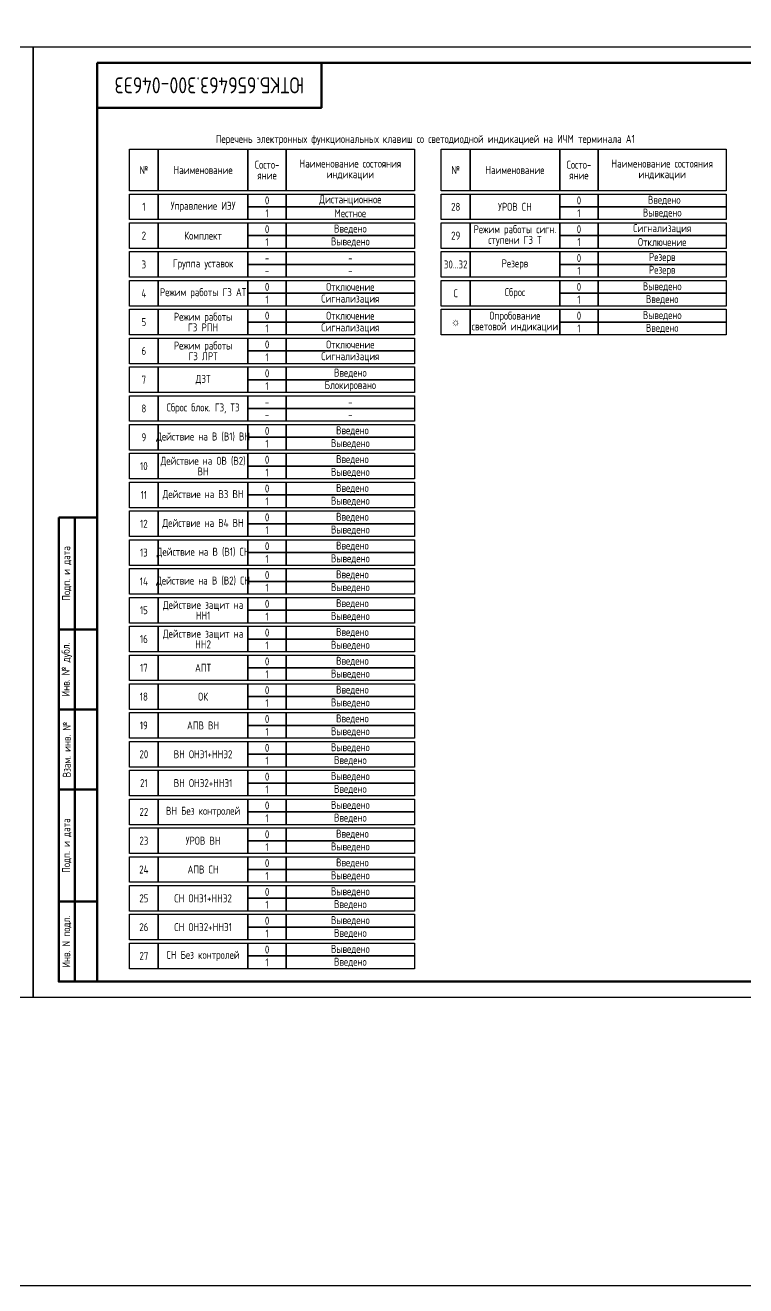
# Model space of a CAD drawing. Header units: millimetres. Extents: x -1117 to 6083, y -90 to 586.
# Drawn here: x 837.5 to 1062.6, y -90 to 303.8 of the extents above; entities that cross this region are included whole.
import ezdxf

# ---------------------------------------------------------------- set-up
doc = ezdxf.new("R2010")
doc.units = ezdxf.units.MM
doc.styles.add('Gost type A_2.5', font='GOST_A.TTF', dxfattribs={"height": 2.5})
doc.styles.add('Gost_type_A', font='GOST_A.TTF')

# ---------------------------------------------------------------- blocks, each defined once
blk = doc.blocks.new('Штамп угловой верхний')
at = {"lineweight": 50}
blk.add_lwpolyline([(0, 0), (70, 0), (70, -14), (0, -14)], close=True, dxfattribs=at)
blk = doc.blocks.new('Формат_А3')
blk.add_lwpolyline([(-420, 297), (0, 297), (0, 0), (-420, 0)], close=True)
at = {"lineweight": 50}
blk.add_lwpolyline([(-400, 292), (-5, 292), (-5, 5), (-400, 5)], close=True, dxfattribs=at)
blk = doc.blocks.new('Штамп левый нижний')
at = {"lineweight": 50}
for points in [[(-12, 145), (-7, 145), (-7, 110), (-12, 110)], [(-7, 145), (0, 145), (0, 110), (-7, 110)], [(-12, 110), (-7, 110), (-7, 85), (-12, 85)], [(-7, 110), (0, 110), (0, 85), (-7, 85)], [(-12, 85), (-7, 85), (-7, 60), (-12, 60)], [(-7, 85), (0, 85), (0, 60), (-7, 60)], [(-12, 60), (-7, 60), (-7, 25), (-12, 25)], [(-7, 60), (0, 60), (0, 25), (-7, 25)], [(-12, 25), (-7, 25), (-7, 0), (-12, 0)], [(-7, 25), (0, 25), (0, 0), (-7, 0)]]:
    blk.add_lwpolyline(points, close=True, dxfattribs=at)
at = {"char_height": 2.5, "attachment_point": 5, "rotation": 90, "style": 'Gost_type_A'}
for s, insert, width in [('Подп. и дата', (-9.5, 127.5), 35), ('Инв. № дубл.', (-9.5, 97.5), 25), ('Взам. инв. №', (-9.5, 72.5), 25), ('Подп. и дата', (-9.5, 42.5), 35), ('Инв. N подл.', (-9.5, 12.5), 25)]:
    blk.add_mtext(s, dxfattribs=dict(at, insert=insert, width=width))

msp = doc.modelspace()

# ---------------------------------------------------------------- linework, layer by layer
for points in [[(-1117.42, 586), (6083.28, 586), (6083.28, -90), (-1117.42, -90)], [(870.06, 265.03), (879.06, 265.03), (879.06, 252.03), (870.06, 252.03)], [(879.06, 265.03), (907.06, 265.03), (907.06, 252.03), (879.06, 252.03)], [(907.06, 265.03), (919.06, 265.03), (919.06, 252.03), (907.06, 252.03)], [(919.06, 265.03), (959.06, 265.03), (959.06, 252.03), (919.06, 252.03)], [(967.47, 265.03), (976.47, 265.03), (976.47, 252.03), (967.47, 252.03)], [(976.47, 265.03), (1004.47, 265.03), (1004.47, 252.03), (976.47, 252.03)], [(1004.47, 265.03), (1016.47, 265.03), (1016.47, 252.03), (1004.47, 252.03)], [(1016.47, 265.03), (1056.47, 265.03), (1056.47, 252.03), (1016.47, 252.03)], [(870.06, 251.03), (879.06, 251.03), (879.06, 243.03), (870.06, 243.03)], [(879.06, 251.03), (907.06, 251.03), (907.06, 243.03), (879.06, 243.03)], [(907.06, 251.03), (919.06, 251.03), (919.06, 247.03), (907.06, 247.03)], [(919.06, 251.03), (959.06, 251.03), (959.06, 247.03), (919.06, 247.03)], [(967.47, 251.03), (976.47, 251.03), (976.47, 243.03), (967.47, 243.03)], [(976.47, 251.03), (1004.47, 251.03), (1004.47, 243.03), (976.47, 243.03)], [(1004.47, 251.03), (1016.47, 251.03), (1016.47, 247.03), (1004.47, 247.03)], [(1016.47, 251.03), (1056.47, 251.03), (1056.47, 247.03), (1016.47, 247.03)], [(907.06, 247.03), (919.06, 247.03), (919.06, 243.03), (907.06, 243.03)], [(919.06, 247.03), (959.06, 247.03), (959.06, 243.03), (919.06, 243.03)], [(1004.47, 247.03), (1016.47, 247.03), (1016.47, 243.03), (1004.47, 243.03)], [(1016.47, 247.03), (1056.47, 247.03), (1056.47, 243.03), (1016.47, 243.03)], [(870.06, 242.03), (879.06, 242.03), (879.06, 234.03), (870.06, 234.03)], [(879.06, 242.03), (907.06, 242.03), (907.06, 234.03), (879.06, 234.03)], [(907.06, 242.03), (919.06, 242.03), (919.06, 238.03), (907.06, 238.03)], [(919.06, 242.03), (959.06, 242.03), (959.06, 238.03), (919.06, 238.03)], [(967.47, 242.03), (976.47, 242.03), (976.47, 234.03), (967.47, 234.03)], [(976.47, 242.03), (1004.47, 242.03), (1004.47, 234.03), (976.47, 234.03)], [(1004.47, 242.03), (1016.47, 242.03), (1016.47, 238.03), (1004.47, 238.03)], [(1016.47, 242.03), (1056.47, 242.03), (1056.47, 238.03), (1016.47, 238.03)], [(907.06, 238.03), (919.06, 238.03), (919.06, 234.03), (907.06, 234.03)], [(919.06, 238.03), (959.06, 238.03), (959.06, 234.03), (919.06, 234.03)], [(1004.47, 238.03), (1016.47, 238.03), (1016.47, 234.03), (1004.47, 234.03)], [(1016.47, 238.03), (1056.47, 238.03), (1056.47, 234.03), (1016.47, 234.03)], [(870.06, 233.03), (879.06, 233.03), (879.06, 225.03), (870.06, 225.03)], [(879.06, 233.03), (907.06, 233.03), (907.06, 225.03), (879.06, 225.03)], [(907.06, 233.03), (919.06, 233.03), (919.06, 229.03), (907.06, 229.03)], [(919.06, 233.03), (959.06, 233.03), (959.06, 229.03), (919.06, 229.03)], [(967.47, 233.03), (976.47, 233.03), (976.47, 225.03), (967.47, 225.03)], [(976.47, 233.03), (1004.47, 233.03), (1004.47, 225.03), (976.47, 225.03)], [(1004.47, 233.03), (1016.47, 233.03), (1016.47, 229.03), (1004.47, 229.03)], [(1016.47, 233.03), (1056.47, 233.03), (1056.47, 229.03), (1016.47, 229.03)], [(907.06, 229.03), (919.06, 229.03), (919.06, 225.03), (907.06, 225.03)], [(919.06, 229.03), (959.06, 229.03), (959.06, 225.03), (919.06, 225.03)], [(1004.47, 229.03), (1016.47, 229.03), (1016.47, 225.03), (1004.47, 225.03)], [(1016.47, 229.03), (1056.47, 229.03), (1056.47, 225.03), (1016.47, 225.03)], [(870.06, 224.03), (879.06, 224.03), (879.06, 216.03), (870.06, 216.03)], [(879.06, 224.03), (907.06, 224.03), (907.06, 216.03), (879.06, 216.03)], [(907.06, 224.03), (919.06, 224.03), (919.06, 220.03), (907.06, 220.03)], [(919.06, 224.03), (959.06, 224.03), (959.06, 220.03), (919.06, 220.03)], [(967.47, 224.03), (976.47, 224.03), (976.47, 216.03), (967.47, 216.03)], [(976.47, 224.03), (1004.47, 224.03), (1004.47, 216.03), (976.47, 216.03)], [(1004.47, 224.03), (1016.47, 224.03), (1016.47, 220.03), (1004.47, 220.03)], [(1016.47, 224.03), (1056.47, 224.03), (1056.47, 220.03), (1016.47, 220.03)], [(907.06, 220.03), (919.06, 220.03), (919.06, 216.03), (907.06, 216.03)], [(919.06, 220.03), (959.06, 220.03), (959.06, 216.03), (919.06, 216.03)], [(1004.47, 220.03), (1016.47, 220.03), (1016.47, 216.03), (1004.47, 216.03)], [(1016.47, 220.03), (1056.47, 220.03), (1056.47, 216.03), (1016.47, 216.03)], [(870.06, 215.03), (879.06, 215.03), (879.06, 207.03), (870.06, 207.03)], [(879.06, 215.03), (907.06, 215.03), (907.06, 207.03), (879.06, 207.03)], [(907.06, 215.03), (919.06, 215.03), (919.06, 211.03), (907.06, 211.03)], [(919.06, 215.03), (959.06, 215.03), (959.06, 211.03), (919.06, 211.03)], [(967.47, 215.03), (976.47, 215.03), (976.47, 207.03), (967.47, 207.03)], [(976.47, 215.03), (1004.47, 215.03), (1004.47, 207.03), (976.47, 207.03)], [(1004.47, 215.03), (1016.47, 215.03), (1016.47, 211.03), (1004.47, 211.03)], [(1016.47, 215.03), (1056.47, 215.03), (1056.47, 211.03), (1016.47, 211.03)], [(907.06, 211.03), (919.06, 211.03), (919.06, 207.03), (907.06, 207.03)], [(919.06, 211.03), (959.06, 211.03), (959.06, 207.03), (919.06, 207.03)], [(1004.47, 211.03), (1016.47, 211.03), (1016.47, 207.03), (1004.47, 207.03)], [(1016.47, 211.03), (1056.47, 211.03), (1056.47, 207.03), (1016.47, 207.03)], [(870.06, 206.03), (879.06, 206.03), (879.06, 198.03), (870.06, 198.03)], [(879.06, 206.03), (907.06, 206.03), (907.06, 198.03), (879.06, 198.03)], [(907.06, 206.03), (919.06, 206.03), (919.06, 202.03), (907.06, 202.03)], [(919.06, 206.03), (959.06, 206.03), (959.06, 202.03), (919.06, 202.03)], [(907.06, 202.03), (919.06, 202.03), (919.06, 198.03), (907.06, 198.03)], [(919.06, 202.03), (959.06, 202.03), (959.06, 198.03), (919.06, 198.03)], [(870.06, 197.03), (879.06, 197.03), (879.06, 189.03), (870.06, 189.03)], [(879.06, 197.03), (907.06, 197.03), (907.06, 189.03), (879.06, 189.03)], [(907.06, 197.03), (919.06, 197.03), (919.06, 193.03), (907.06, 193.03)], [(919.06, 197.03), (959.06, 197.03), (959.06, 193.03), (919.06, 193.03)], [(907.06, 193.03), (919.06, 193.03), (919.06, 189.03), (907.06, 189.03)], [(919.06, 193.03), (959.06, 193.03), (959.06, 189.03), (919.06, 189.03)], [(870.06, 188.03), (879.06, 188.03), (879.06, 180.03), (870.06, 180.03)], [(879.06, 188.03), (907.06, 188.03), (907.06, 180.03), (879.06, 180.03)], [(907.06, 188.03), (919.06, 188.03), (919.06, 184.03), (907.06, 184.03)], [(919.06, 188.03), (959.06, 188.03), (959.06, 184.03), (919.06, 184.03)], [(907.06, 184.03), (919.06, 184.03), (919.06, 180.03), (907.06, 180.03)], [(919.06, 184.03), (959.06, 184.03), (959.06, 180.03), (919.06, 180.03)], [(870.06, 179.03), (879.06, 179.03), (879.06, 171.03), (870.06, 171.03)], [(879.06, 179.03), (907.06, 179.03), (907.06, 171.03), (879.06, 171.03)], [(907.06, 179.03), (919.06, 179.03), (919.06, 175.03), (907.06, 175.03)], [(919.06, 179.03), (959.06, 179.03), (959.06, 175.03), (919.06, 175.03)], [(907.06, 175.03), (919.06, 175.03), (919.06, 171.03), (907.06, 171.03)], [(919.06, 175.03), (959.06, 175.03), (959.06, 171.03), (919.06, 171.03)], [(870.06, 170.03), (879.06, 170.03), (879.06, 162.03), (870.06, 162.03)], [(879.06, 170.03), (907.06, 170.03), (907.06, 162.03), (879.06, 162.03)], [(907.06, 170.03), (919.06, 170.03), (919.06, 166.03), (907.06, 166.03)], [(919.06, 170.03), (959.06, 170.03), (959.06, 166.03), (919.06, 166.03)], [(907.06, 166.03), (919.06, 166.03), (919.06, 162.03), (907.06, 162.03)], [(919.06, 166.03), (959.06, 166.03), (959.06, 162.03), (919.06, 162.03)], [(870.06, 161.03), (879.06, 161.03), (879.06, 153.03), (870.06, 153.03)], [(879.06, 161.03), (907.06, 161.03), (907.06, 153.03), (879.06, 153.03)], [(907.06, 161.03), (919.06, 161.03), (919.06, 157.03), (907.06, 157.03)], [(919.06, 161.03), (959.06, 161.03), (959.06, 157.03), (919.06, 157.03)], [(907.06, 157.03), (919.06, 157.03), (919.06, 153.03), (907.06, 153.03)], [(919.06, 157.03), (959.06, 157.03), (959.06, 153.03), (919.06, 153.03)], [(870.06, 152.03), (879.06, 152.03), (879.06, 144.03), (870.06, 144.03)], [(879.06, 152.03), (907.06, 152.03), (907.06, 144.03), (879.06, 144.03)], [(907.06, 152.03), (919.06, 152.03), (919.06, 148.03), (907.06, 148.03)], [(919.06, 152.03), (959.06, 152.03), (959.06, 148.03), (919.06, 148.03)], [(907.06, 148.03), (919.06, 148.03), (919.06, 144.03), (907.06, 144.03)], [(919.06, 148.03), (959.06, 148.03), (959.06, 144.03), (919.06, 144.03)], [(870.06, 143.03), (879.06, 143.03), (879.06, 135.03), (870.06, 135.03)], [(879.06, 143.03), (907.06, 143.03), (907.06, 135.03), (879.06, 135.03)], [(907.06, 143.03), (919.06, 143.03), (919.06, 139.03), (907.06, 139.03)], [(919.06, 143.03), (959.06, 143.03), (959.06, 139.03), (919.06, 139.03)], [(907.06, 139.03), (919.06, 139.03), (919.06, 135.03), (907.06, 135.03)], [(919.06, 139.03), (959.06, 139.03), (959.06, 135.03), (919.06, 135.03)], [(870.06, 134.03), (879.06, 134.03), (879.06, 126.03), (870.06, 126.03)], [(879.06, 134.03), (907.06, 134.03), (907.06, 126.03), (879.06, 126.03)], [(907.06, 134.03), (919.06, 134.03), (919.06, 130.03), (907.06, 130.03)], [(919.06, 134.03), (959.06, 134.03), (959.06, 130.03), (919.06, 130.03)], [(907.06, 130.03), (919.06, 130.03), (919.06, 126.03), (907.06, 126.03)], [(919.06, 130.03), (959.06, 130.03), (959.06, 126.03), (919.06, 126.03)], [(870.06, 125.03), (879.06, 125.03), (879.06, 117.03), (870.06, 117.03)], [(879.06, 125.03), (907.06, 125.03), (907.06, 117.03), (879.06, 117.03)], [(907.06, 125.03), (919.06, 125.03), (919.06, 121.03), (907.06, 121.03)], [(919.06, 125.03), (959.06, 125.03), (959.06, 121.03), (919.06, 121.03)], [(907.06, 121.03), (919.06, 121.03), (919.06, 117.03), (907.06, 117.03)], [(919.06, 121.03), (959.06, 121.03), (959.06, 117.03), (919.06, 117.03)], [(870.06, 116.03), (879.06, 116.03), (879.06, 108.03), (870.06, 108.03)], [(879.06, 116.03), (907.06, 116.03), (907.06, 108.03), (879.06, 108.03)], [(907.06, 116.03), (919.06, 116.03), (919.06, 112.03), (907.06, 112.03)], [(919.06, 116.03), (959.06, 116.03), (959.06, 112.03), (919.06, 112.03)], [(907.06, 112.03), (919.06, 112.03), (919.06, 108.03), (907.06, 108.03)], [(919.06, 112.03), (959.06, 112.03), (959.06, 108.03), (919.06, 108.03)], [(870.06, 107.03), (879.06, 107.03), (879.06, 99.03), (870.06, 99.03)], [(879.06, 107.03), (907.06, 107.03), (907.06, 99.03), (879.06, 99.03)], [(907.06, 107.03), (919.06, 107.03), (919.06, 103.03), (907.06, 103.03)], [(919.06, 107.03), (959.06, 107.03), (959.06, 103.03), (919.06, 103.03)], [(907.06, 103.03), (919.06, 103.03), (919.06, 99.03), (907.06, 99.03)], [(919.06, 103.03), (959.06, 103.03), (959.06, 99.03), (919.06, 99.03)], [(870.06, 98.03), (879.06, 98.03), (879.06, 90.03), (870.06, 90.03)], [(879.06, 98.03), (907.06, 98.03), (907.06, 90.03), (879.06, 90.03)], [(907.06, 98.03), (919.06, 98.03), (919.06, 94.03), (907.06, 94.03)], [(919.06, 98.03), (959.06, 98.03), (959.06, 94.03), (919.06, 94.03)], [(907.06, 94.03), (919.06, 94.03), (919.06, 90.03), (907.06, 90.03)], [(919.06, 94.03), (959.06, 94.03), (959.06, 90.03), (919.06, 90.03)], [(870.06, 89.03), (879.06, 89.03), (879.06, 81.03), (870.06, 81.03)], [(879.06, 89.03), (907.06, 89.03), (907.06, 81.03), (879.06, 81.03)], [(907.06, 89.03), (919.06, 89.03), (919.06, 85.03), (907.06, 85.03)], [(919.06, 89.03), (959.06, 89.03), (959.06, 85.03), (919.06, 85.03)], [(907.06, 85.03), (919.06, 85.03), (919.06, 81.03), (907.06, 81.03)], [(919.06, 85.03), (959.06, 85.03), (959.06, 81.03), (919.06, 81.03)], [(870.06, 80.03), (879.06, 80.03), (879.06, 72.03), (870.06, 72.03)], [(879.06, 80.03), (907.06, 80.03), (907.06, 72.03), (879.06, 72.03)], [(907.06, 80.03), (919.06, 80.03), (919.06, 76.03), (907.06, 76.03)], [(919.06, 80.03), (959.06, 80.03), (959.06, 76.03), (919.06, 76.03)], [(907.06, 76.03), (919.06, 76.03), (919.06, 72.03), (907.06, 72.03)], [(919.06, 76.03), (959.06, 76.03), (959.06, 72.03), (919.06, 72.03)], [(870.06, 71.03), (879.06, 71.03), (879.06, 63.03), (870.06, 63.03)], [(879.06, 71.03), (907.06, 71.03), (907.06, 63.03), (879.06, 63.03)], [(907.06, 71.03), (919.06, 71.03), (919.06, 67.03), (907.06, 67.03)], [(919.06, 71.03), (959.06, 71.03), (959.06, 67.03), (919.06, 67.03)], [(907.06, 67.03), (919.06, 67.03), (919.06, 63.03), (907.06, 63.03)], [(919.06, 67.03), (959.06, 67.03), (959.06, 63.03), (919.06, 63.03)], [(870.06, 62.03), (879.06, 62.03), (879.06, 54.03), (870.06, 54.03)], [(879.06, 62.03), (907.06, 62.03), (907.06, 54.03), (879.06, 54.03)], [(907.06, 62.03), (919.06, 62.03), (919.06, 58.03), (907.06, 58.03)], [(919.06, 62.03), (959.06, 62.03), (959.06, 58.03), (919.06, 58.03)], [(907.06, 58.03), (919.06, 58.03), (919.06, 54.03), (907.06, 54.03)], [(919.06, 58.03), (959.06, 58.03), (959.06, 54.03), (919.06, 54.03)], [(870.06, 53.03), (879.06, 53.03), (879.06, 45.03), (870.06, 45.03)], [(879.06, 53.03), (907.06, 53.03), (907.06, 45.03), (879.06, 45.03)], [(907.06, 53.03), (919.06, 53.03), (919.06, 49.03), (907.06, 49.03)], [(919.06, 53.03), (959.06, 53.03), (959.06, 49.03), (919.06, 49.03)], [(907.06, 49.03), (919.06, 49.03), (919.06, 45.03), (907.06, 45.03)], [(919.06, 49.03), (959.06, 49.03), (959.06, 45.03), (919.06, 45.03)], [(870.06, 44.03), (879.06, 44.03), (879.06, 36.03), (870.06, 36.03)], [(879.06, 44.03), (907.06, 44.03), (907.06, 36.03), (879.06, 36.03)], [(907.06, 44.03), (919.06, 44.03), (919.06, 40.03), (907.06, 40.03)], [(919.06, 44.03), (959.06, 44.03), (959.06, 40.03), (919.06, 40.03)], [(907.06, 40.03), (919.06, 40.03), (919.06, 36.03), (907.06, 36.03)], [(919.06, 40.03), (959.06, 40.03), (959.06, 36.03), (919.06, 36.03)], [(870.06, 35.03), (879.06, 35.03), (879.06, 27.03), (870.06, 27.03)], [(879.06, 35.03), (907.06, 35.03), (907.06, 27.03), (879.06, 27.03)], [(907.06, 35.03), (919.06, 35.03), (919.06, 31.03), (907.06, 31.03)], [(919.06, 35.03), (959.06, 35.03), (959.06, 31.03), (919.06, 31.03)], [(907.06, 31.03), (919.06, 31.03), (919.06, 27.03), (907.06, 27.03)], [(919.06, 31.03), (959.06, 31.03), (959.06, 27.03), (919.06, 27.03)], [(870.06, 26.03), (879.06, 26.03), (879.06, 18.03), (870.06, 18.03)], [(879.06, 26.03), (907.06, 26.03), (907.06, 18.03), (879.06, 18.03)], [(907.06, 26.03), (919.06, 26.03), (919.06, 22.03), (907.06, 22.03)], [(919.06, 26.03), (959.06, 26.03), (959.06, 22.03), (919.06, 22.03)], [(907.06, 22.03), (919.06, 22.03), (919.06, 18.03), (907.06, 18.03)], [(919.06, 22.03), (959.06, 22.03), (959.06, 18.03), (919.06, 18.03)], [(870.06, 17.03), (879.06, 17.03), (879.06, 9.03), (870.06, 9.03)], [(879.06, 17.03), (907.06, 17.03), (907.06, 9.03), (879.06, 9.03)], [(907.06, 17.03), (919.06, 17.03), (919.06, 13.03), (907.06, 13.03)], [(919.06, 17.03), (959.06, 17.03), (959.06, 13.03), (919.06, 13.03)], [(907.06, 13.03), (919.06, 13.03), (919.06, 9.03), (907.06, 9.03)], [(919.06, 13.03), (959.06, 13.03), (959.06, 9.03), (919.06, 9.03)]]:
    msp.add_lwpolyline(points, close=True)

# ---------------------------------------------------------------- block references
at = {"color": 1}
for name, p in [('Формат_А3', (840, 0)), ('Формат_А3', (1260, 0)), ('Штамп левый нижний', (860, 5))]:
    msp.add_blockref(name, p, dxfattribs=at)
msp.add_blockref('Штамп угловой верхний', (860, 292))

# ---------------------------------------------------------------- texts
at = {"insert": (895, 285), "char_height": 5, "width": 70, "attachment_point": 5, "rotation": 180, "style": 'Gost_type_A'}
msp.add_mtext('ЮТКБ.656463.300-046Э3', dxfattribs=at)
at = {"char_height": 2.5}
for s, insert, width, attachment_point, line_spacing_factor, style in [('Перечень электронных функциональных клавиш со светодиодной индикацией на ИЧМ терминала А1', (962.47, 266.31), 187.9901, 8, 0.9, 'Gost_type_A'), ('Состо- яние', (913.06, 258.53), 12, 5, 0.8, 'Gost_type_A'), ('Наименование состояния индикации', (939.06, 258.53), 40, 5, 0.8, 'Gost_type_A'), ('Состо- яние', (1010.47, 258.53), 12, 5, 0.8, 'Gost_type_A'), ('Наименование состояния индикации', (1036.47, 258.53), 40, 5, 0.8, 'Gost_type_A'), ('№ ', (874.56, 258.53), 9, 5, 0.8, 'Gost_type_A'), ('Наименование ', (893.06, 258.53), 28, 5, 0.8, 'Gost_type_A'), ('№ ', (971.97, 258.53), 9, 5, 0.8, 'Gost_type_A'), ('Наименование ', (990.47, 258.53), 28, 5, 0.8, 'Gost_type_A'), ('1', (874.56, 247.03), 9, 5, 0.8, 'Gost_type_A'), ('Управление ИЭУ', (893.06, 247.03), 28, 5, 0.8, 'Gost_type_A'), ('0', (913.06, 249.03), 12, 5, 0.8, 'Gost_type_A'), ('Дистанционное', (939.06, 249.03), 40, 5, 0.8, 'Gost_type_A'), ('28', (971.97, 247.03), 9, 5, 0.8, 'Gost_type_A'), ('УРОВ СН', (990.47, 247.03), 28, 5, 0.8, 'Gost type A_2.5'), ('0', (1010.47, 249.03), 12, 5, 0.8, 'Gost_type_A'), (' Введено', (1036.47, 249.03), 40, 5, 0.8, 'Gost_type_A'), ('1', (913.06, 245.03), 12, 5, 0.8, 'Gost_type_A'), ('Местное', (939.06, 245.03), 40, 5, 0.8, 'Gost_type_A'), ('1', (1010.47, 245.03), 12, 5, 0.8, 'Gost_type_A'), ('Выведено', (1036.47, 245.03), 40, 5, 0.8, 'Gost_type_A'), ('0', (913.06, 240.03), 12, 5, 0.8, 'Gost_type_A'), ('Введено', (939.06, 240.03), 40, 5, 0.8, 'Gost_type_A'), ('Режим работы сигн. ступени ГЗ Т', (990.47, 238.03), 28, 5, 0.8, 'Gost type A_2.5'), ('0', (1010.47, 240.03), 12, 5, 0.8, 'Gost_type_A'), ('Сигнализация', (1036.47, 240.03), 40, 5, 0.8, 'Gost_type_A'), ('2', (874.56, 238.03), 9, 5, 0.8, 'Gost_type_A'), ('Комплект', (893.06, 238.03), 28, 5, 0.8, 'Gost_type_A'), ('1', (913.06, 236.03), 12, 5, 0.8, 'Gost_type_A'), ('Выведено', (939.06, 236.03), 40, 5, 0.8, 'Gost_type_A'), ('29', (971.97, 238.03), 9, 5, 0.8, 'Gost_type_A'), ('1', (1010.47, 236.03), 12, 5, 0.8, 'Gost_type_A'), ('Отключение', (1036.47, 236.03), 40, 5, 0.8, 'Gost_type_A'), ('Резерв', (1036.47, 231.03), 40, 5, 0.8, 'Gost_type_A'), ('3', (874.56, 229.03), 9, 5, 0.8, 'Gost_type_A'), ('Группа уставок', (893.06, 229.03), 28, 5, 0.8, 'Gost_type_A'), ('-', (913.06, 231.03), 12, 5, 0.8, 'Gost_type_A'), ('-', (939.06, 231.03), 40, 5, 0.8, 'Gost_type_A'), ('30...32', (971.97, 229.03), 9, 5, 0.8, 'Gost_type_A'), ('Резерв', (990.47, 229.03), 28, 5, 0.8, 'Gost_type_A'), ('0', (1010.47, 231.03), 12, 5, 0.8, 'Gost_type_A'), ('Резерв', (1036.47, 227.03), 40, 5, 0.8, 'Gost_type_A'), ('-', (913.06, 227.03), 12, 5, 0.8, 'Gost_type_A'), ('-', (939.06, 227.03), 40, 5, 0.8, 'Gost_type_A'), ('1', (1010.47, 227.03), 12, 5, 0.8, 'Gost_type_A'), ('4', (874.56, 220.03), 9, 5, 0.8, 'Gost_type_A'), ('Режим работы ГЗ АТ', (893.06, 220.03), 28, 5, 0.8, 'Gost_type_A'), ('0', (913.06, 222.03), 12, 5, 0.8, 'Gost_type_A'), ('Отключение', (939.06, 222.03), 40, 5, 0.8, 'Gost_type_A'), ('C', (971.97, 220.03), 9, 5, 0.8, 'Gost_type_A'), ('Сброс', (990.47, 220.03), 28, 5, 0.8, 'Gost_type_A'), ('0', (1010.47, 222.03), 12, 5, 0.8, 'Gost_type_A'), ('Выведено', (1036.47, 222.03), 40, 5, 0.8, 'Gost_type_A'), ('1', (913.06, 218.03), 12, 5, 0.8, 'Gost_type_A'), ('Сигнализация', (939.06, 218.03), 40, 5, 0.8, 'Gost_type_A'), ('1', (1010.47, 218.03), 12, 5, 0.8, 'Gost_type_A'), ('Введено', (1036.47, 218.03), 40, 5, 0.8, 'Gost_type_A'), ('Режим работы \\PГЗ РПН', (893.06, 211.03), 28, 5, 0.8, 'Gost type A_2.5'), ('0', (913.06, 213.03), 12, 5, 0.8, 'Gost_type_A'), ('Отключение', (939.06, 213.03), 40, 5, 0.8, 'Gost_type_A'), ('Опробование световой индикации', (990.47, 211.03), 28, 5, 0.8, 'Gost_type_A'), ('0', (1010.47, 213.03), 12, 5, 0.8, 'Gost_type_A'), ('Выведено', (1036.47, 213.03), 40, 5, 0.8, 'Gost_type_A'), ('5', (874.56, 211.03), 9, 5, 0.8, 'Gost_type_A'), ('1', (913.06, 209.03), 12, 5, 0.8, 'Gost_type_A'), ('Сигнализация', (939.06, 209.03), 40, 5, 0.8, 'Gost_type_A'), ('☼', (971.97, 211.03), 9, 5, 0.8, 'Gost_type_A'), ('1', (1010.47, 209.03), 12, 5, 0.8, 'Gost_type_A'), ('Введено', (1036.47, 209.03), 40, 5, 0.8, 'Gost_type_A'), ('Режим работы \\PГЗ ЛРТ', (893.06, 202.03), 28, 5, 0.8, 'Gost type A_2.5'), ('0', (913.06, 204.03), 12, 5, 0.8, 'Gost_type_A'), ('Отключение', (939.06, 204.03), 40, 5, 0.8, 'Gost_type_A'), ('6', (874.56, 202.03), 9, 5, 0.8, 'Gost_type_A'), ('1', (913.06, 200.03), 12, 5, 0.8, 'Gost_type_A'), ('Сигнализация', (939.06, 200.03), 40, 5, 0.8, 'Gost_type_A'), ('7', (874.56, 193.03), 9, 5, 0.8, 'Gost_type_A'), ('ДЗТ', (893.06, 193.03), 28, 5, 0.8, 'Gost type A_2.5'), ('0', (913.06, 195.03), 12, 5, 0.8, 'Gost_type_A'), ('Введено', (939.06, 195.03), 40, 5, 0.8, 'Gost_type_A'), ('1', (913.06, 191.03), 12, 5, 0.8, 'Gost_type_A'), ('Блокировано', (939.06, 191.03), 40, 5, 0.8, 'Gost_type_A'), ('8', (874.56, 184.03), 9, 5, 0.8, 'Gost_type_A'), ('Сброс блок. ГЗ, ТЗ', (893.06, 184.03), 28, 5, 0.8, 'Gost type A_2.5'), ('-', (913.06, 186.03), 12, 5, 0.8, 'Gost_type_A'), ('-', (939.06, 186.03), 40, 5, 0.8, 'Gost_type_A'), ('-', (913.06, 182.03), 12, 5, 0.8, 'Gost_type_A'), ('-', (939.06, 182.03), 40, 5, 0.8, 'Gost_type_A'), ('0', (913.06, 177.03), 12, 5, 0.8, 'Gost_type_A'), (' Введено', (939.06, 177.03), 40, 5, 0.8, 'Gost_type_A'), ('9', (874.56, 175.03), 9, 5, 0.8, 'Gost_type_A'), ('Действие на В (В1) ВН', (893.06, 175.03), 28, 5, 0.8, 'Gost_type_A'), ('1', (913.06, 173.03), 12, 5, 0.8, 'Gost_type_A'), ('Выведено', (939.06, 173.03), 40, 5, 0.8, 'Gost_type_A'), (' Введено', (939.06, 168.03), 40, 5, 0.8, 'Gost_type_A'), ('10', (874.56, 166.03), 9, 5, 0.8, 'Gost_type_A'), ('Действие на ОВ (В2) ВН', (893.06, 166.03), 28, 5, 0.8, 'Gost_type_A'), ('0', (913.06, 168.03), 12, 5, 0.8, 'Gost_type_A'), ('Выведено', (939.06, 164.03), 40, 5, 0.8, 'Gost_type_A'), ('1', (913.06, 164.03), 12, 5, 0.8, 'Gost_type_A'), ('11', (874.56, 157.03), 9, 5, 0.8, 'Gost_type_A'), ('Действие на В3 ВН', (893.06, 157.03), 28, 5, 0.8, 'Gost_type_A'), ('0', (913.06, 159.03), 12, 5, 0.8, 'Gost_type_A'), (' Введено', (939.06, 159.03), 40, 5, 0.8, 'Gost_type_A'), ('1', (913.06, 155.03), 12, 5, 0.8, 'Gost_type_A'), ('Выведено', (939.06, 155.03), 40, 5, 0.8, 'Gost_type_A'), ('0', (913.06, 150.03), 12, 5, 0.8, 'Gost_type_A'), (' Введено', (939.06, 150.03), 40, 5, 0.8, 'Gost_type_A'), ('12', (874.56, 148.03), 9, 5, 0.8, 'Gost_type_A'), ('Действие на В4 ВН', (893.06, 148.03), 28, 5, 0.8, 'Gost_type_A'), ('1', (913.06, 146.03), 12, 5, 0.8, 'Gost_type_A'), ('Выведено', (939.06, 146.03), 40, 5, 0.8, 'Gost_type_A'), ('0', (913.06, 141.03), 12, 5, 0.8, 'Gost_type_A'), (' Введено', (939.06, 141.03), 40, 5, 0.8, 'Gost_type_A'), ('13', (874.56, 139.03), 9, 5, 0.8, 'Gost_type_A'), ('Действие на В (В1) СН', (893.06, 139.03), 28, 5, 0.8, 'Gost_type_A'), ('1', (913.06, 137.03), 12, 5, 0.8, 'Gost_type_A'), ('Выведено', (939.06, 137.03), 40, 5, 0.8, 'Gost_type_A'), ('14', (874.56, 130.03), 9, 5, 0.8, 'Gost_type_A'), ('Действие на В (В2) СН', (893.06, 130.03), 28, 5, 0.8, 'Gost_type_A'), ('0', (913.06, 132.03), 12, 5, 0.8, 'Gost_type_A'), (' Введено', (939.06, 132.03), 40, 5, 0.8, 'Gost_type_A'), ('1', (913.06, 128.03), 12, 5, 0.8, 'Gost_type_A'), ('Выведено', (939.06, 128.03), 40, 5, 0.8, 'Gost_type_A'), ('15', (874.56, 121.03), 9, 5, 0.8, 'Gost_type_A'), ('Действие защит на НН1', (893.06, 121.03), 28, 5, 0.8, 'Gost type A_2.5'), ('0', (913.06, 123.03), 12, 5, 0.8, 'Gost_type_A'), (' Введено', (939.06, 123.03), 40, 5, 0.8, 'Gost_type_A'), ('1', (913.06, 119.03), 12, 5, 0.8, 'Gost_type_A'), ('Выведено', (939.06, 119.03), 40, 5, 0.8, 'Gost_type_A'), ('Действие защит на НН2', (893.06, 112.03), 28, 5, 0.8, 'Gost type A_2.5'), ('0', (913.06, 114.03), 12, 5, 0.8, 'Gost_type_A'), (' Введено', (939.06, 114.03), 40, 5, 0.8, 'Gost_type_A'), ('16', (874.56, 112.03), 9, 5, 0.8, 'Gost_type_A'), ('1', (913.06, 110.03), 12, 5, 0.8, 'Gost_type_A'), ('Выведено', (939.06, 110.03), 40, 5, 0.8, 'Gost_type_A'), (' Введено', (939.06, 105.03), 40, 5, 0.8, 'Gost_type_A'), ('17', (874.56, 103.03), 9, 5, 0.8, 'Gost_type_A'), ('АПТ', (893.06, 103.03), 28, 5, 0.8, 'Gost type A_2.5'), ('0', (913.06, 105.03), 12, 5, 0.8, 'Gost_type_A'), ('Выведено', (939.06, 101.03), 40, 5, 0.8, 'Gost_type_A'), ('1', (913.06, 101.03), 12, 5, 0.8, 'Gost_type_A'), ('18', (874.56, 94.03), 9, 5, 0.8, 'Gost_type_A'), ('ОК', (893.06, 94.03), 28, 5, 0.8, 'Gost type A_2.5'), ('0', (913.06, 96.03), 12, 5, 0.8, 'Gost_type_A'), (' Введено', (939.06, 96.03), 40, 5, 0.8, 'Gost_type_A'), ('1', (913.06, 92.03), 12, 5, 0.8, 'Gost_type_A'), ('Выведено', (939.06, 92.03), 40, 5, 0.8, 'Gost_type_A'), ('0', (913.06, 87.03), 12, 5, 0.8, 'Gost_type_A'), (' Введено', (939.06, 87.03), 40, 5, 0.8, 'Gost_type_A'), ('19', (874.56, 85.03), 9, 5, 0.8, 'Gost_type_A'), ('АПВ ВН', (893.06, 85.03), 28, 5, 0.8, 'Gost type A_2.5'), ('1', (913.06, 83.03), 12, 5, 0.8, 'Gost_type_A'), ('Выведено', (939.06, 83.03), 40, 5, 0.8, 'Gost_type_A'), ('0', (913.06, 78.03), 12, 5, 0.8, 'Gost_type_A'), ('Выведено', (939.06, 78.03), 40, 5, 0.8, 'Gost_type_A'), ('20', (874.56, 76.03), 9, 5, 0.8, 'Gost_type_A'), ('ВН ОНЭ1+ННЭ2', (893.06, 76.03), 28, 5, 0.8, 'Gost type A_2.5'), ('1', (913.06, 74.03), 12, 5, 0.8, 'Gost_type_A'), ('Введено', (939.06, 74.03), 40, 5, 0.8, 'Gost_type_A'), ('21', (874.56, 67.03), 9, 5, 0.8, 'Gost_type_A'), ('ВН ОНЭ2+ННЭ1', (893.06, 67.03), 28, 5, 0.8, 'Gost type A_2.5'), ('0', (913.06, 69.03), 12, 5, 0.8, 'Gost_type_A'), ('Выведено', (939.06, 69.03), 40, 5, 0.8, 'Gost_type_A'), ('1', (913.06, 65.03), 12, 5, 0.8, 'Gost_type_A'), ('Введено', (939.06, 65.03), 40, 5, 0.8, 'Gost_type_A'), ('22', (874.56, 58.03), 9, 5, 0.8, 'Gost_type_A'), ('ВН Без контролей', (893.06, 58.03), 28, 5, 0.8, 'Gost type A_2.5'), ('0', (913.06, 60.03), 12, 5, 0.8, 'Gost_type_A'), ('Выведено', (939.06, 60.03), 40, 5, 0.8, 'Gost_type_A'), ('1', (913.06, 56.03), 12, 5, 0.8, 'Gost_type_A'), ('Введено', (939.06, 56.03), 40, 5, 0.8, 'Gost_type_A'), ('0', (913.06, 51.03), 12, 5, 0.8, 'Gost_type_A'), (' Введено', (939.06, 51.03), 40, 5, 0.8, 'Gost_type_A'), ('23', (874.56, 49.03), 9, 5, 0.8, 'Gost_type_A'), ('УРОВ ВН', (893.06, 49.03), 28, 5, 0.8, 'Gost type A_2.5'), ('1', (913.06, 47.03), 12, 5, 0.8, 'Gost_type_A'), ('Выведено', (939.06, 47.03), 40, 5, 0.8, 'Gost_type_A'), (' Введено', (939.06, 42.03), 40, 5, 0.8, 'Gost_type_A'), ('24', (874.56, 40.03), 9, 5, 0.8, 'Gost_type_A'), ('АПВ СН', (893.06, 40.03), 28, 5, 0.8, 'Gost type A_2.5'), ('0', (913.06, 42.03), 12, 5, 0.8, 'Gost_type_A'), ('Выведено', (939.06, 38.03), 40, 5, 0.8, 'Gost_type_A'), ('1', (913.06, 38.03), 12, 5, 0.8, 'Gost_type_A'), ('25', (874.56, 31.03), 9, 5, 0.8, 'Gost_type_A'), ('СН ОНЭ1+ННЭ2', (893.06, 31.03), 28, 5, 0.8, 'Gost type A_2.5'), ('0', (913.06, 33.03), 12, 5, 0.8, 'Gost_type_A'), ('Выведено', (939.06, 33.03), 40, 5, 0.8, 'Gost_type_A'), ('1', (913.06, 29.03), 12, 5, 0.8, 'Gost_type_A'), ('Введено', (939.06, 29.03), 40, 5, 0.8, 'Gost_type_A'), ('0', (913.06, 24.03), 12, 5, 0.8, 'Gost_type_A'), ('Выведено', (939.06, 24.03), 40, 5, 0.8, 'Gost_type_A'), ('26', (874.56, 22.03), 9, 5, 0.8, 'Gost_type_A'), ('СН ОНЭ2+ННЭ1', (893.06, 22.03), 28, 5, 0.8, 'Gost type A_2.5'), ('1', (913.06, 20.03), 12, 5, 0.8, 'Gost_type_A'), ('Введено', (939.06, 20.03), 40, 5, 0.8, 'Gost_type_A'), ('0', (913.06, 15.03), 12, 5, 0.8, 'Gost_type_A'), ('Выведено', (939.06, 15.03), 40, 5, 0.8, 'Gost_type_A'), ('27', (874.56, 13.03), 9, 5, 0.8, 'Gost_type_A'), ('СН Без контролей', (893.06, 13.03), 28, 5, 0.8, 'Gost type A_2.5'), ('1', (913.06, 11.03), 12, 5, 0.8, 'Gost_type_A'), ('Введено', (939.06, 11.03), 40, 5, 0.8, 'Gost_type_A')]:
    msp.add_mtext(s, dxfattribs=dict(at, insert=insert, width=width, attachment_point=attachment_point, line_spacing_factor=line_spacing_factor, style=style))

doc.saveas('drawing.dxf')
